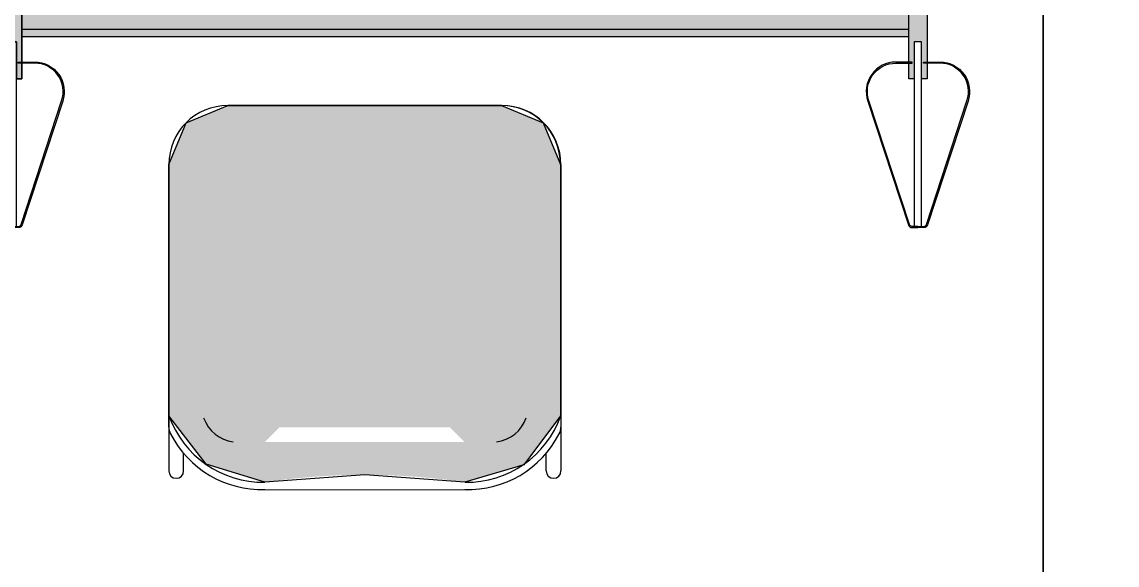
# Model space of a CAD drawing. Extents: x 100 to 738, y -85 to 470.
# Drawn here: x 633.371 to 634.853, y 460.889 to 461.624 of the extents above; entities that cross this region are included whole.
import ezdxf

# ---------------------------------------------------------------- set-up
doc = ezdxf.new("R2010")
doc.units = 0
doc.layers.get('0').update_dxf_attribs({"linetype": 'CONTINUOUS'})
for name, color, linetype in [('0704-MOB-HTC', 251, 'CONTINUOUS'), ('ARQ-MOB', 2, 'CONTINUOUS'), ('ARQ-PIS', 1, 'CONTINUOUS')]:
    doc.layers.add(name, color=color, linetype=linetype)
pattern_1 = [(0, (0, 0), (0, 6.985), [5.08, -1.905]), (90, (0, 0), (-6.985, 4e-16), [5.08, -1.905])]

# ---------------------------------------------------------------- blocks, each defined once
blk = doc.blocks.new('BASE ARQ')
at = {"layer": 'ARQ-PIS'}
blk.add_lwpolyline([(736.2677, 478.451), (740.0177, 478.451), (740.0177, 482.701), (744.4845, 482.701), (744.4845, 485.951), (736.2677, 485.951), (736.2677, 478.451)], dxfattribs=at)
blk = doc.blocks.new('3600-00-FORCAS_ARMADAS-MAT-LAY-PROPOSTO$0$mesa reativo novo')
at = {"layer": '0704-MOB-HTC'}
h = blk.add_hatch(color=160, dxfattribs=at)
h.dxf.hatch_style = 1
h.paths.add_polyline_path([(1695.0482, 1274.4381), (1695.0232, 1274.4381), (1695.0232, 1274.3381), (1695.0232, 1273.5106), (1695.028, 1273.5106), (1695.028, 1273.5091), (1695.0232, 1273.5091), (1695.0232, 1273.4881), (1695.0307, 1273.4881), (1695.0307, 1273.5381), (1695.0407, 1273.5381), (1695.0407, 1273.4881), (1695.0482, 1273.4881), (1695.0482, 1273.5091), (1695.0433, 1273.5091), (1695.0433, 1273.5106), (1695.0482, 1273.5106), (1695.0482, 1274.3381)])
h.paths.add_polyline_path([(1693.8232, 1274.3381), (1693.8232, 1274.4381), (1693.7982, 1274.4381), (1693.7982, 1274.3381), (1693.7982, 1273.5106), (1693.803, 1273.5106), (1693.803, 1273.5091), (1693.7982, 1273.5091), (1693.7982, 1273.4881), (1693.8057, 1273.4881), (1693.8057, 1273.5381), (1693.8157, 1273.5381), (1693.8157, 1273.4881), (1693.8232, 1273.4881), (1693.8232, 1273.5091), (1693.8183, 1273.5091), (1693.8183, 1273.5106), (1693.8232, 1273.5106)])
h = blk.add_hatch(color=160, dxfattribs=at)
h.dxf.hatch_style = 1
h.paths.add_polyline_path([(1695.0482, 1274.4381), (1695.0232, 1274.4381), (1695.0232, 1274.3381), (1695.0232, 1273.5106), (1695.028, 1273.5106), (1695.028, 1273.5091), (1695.0232, 1273.5091), (1695.0232, 1273.4881), (1695.0307, 1273.4881), (1695.0307, 1273.5381), (1695.0407, 1273.5381), (1695.0407, 1273.4881), (1695.0482, 1273.4881), (1695.0482, 1273.5091), (1695.0433, 1273.5091), (1695.0433, 1273.5106), (1695.0482, 1273.5106), (1695.0482, 1274.3381)])
h.paths.add_polyline_path([(1693.8232, 1274.3381), (1693.8232, 1274.4381), (1693.7982, 1274.4381), (1693.7982, 1274.3381), (1693.7982, 1273.5106), (1693.803, 1273.5106), (1693.803, 1273.5091), (1693.7982, 1273.5091), (1693.7982, 1273.4881), (1693.8057, 1273.4881), (1693.8057, 1273.5381), (1693.8157, 1273.5381), (1693.8157, 1273.4881), (1693.8232, 1273.4881), (1693.8232, 1273.5091), (1693.8183, 1273.5091), (1693.8183, 1273.5106), (1693.8232, 1273.5106)])
h = blk.add_hatch(color=256, dxfattribs=at)
h.dxf.hatch_style = 1
h.paths.add_polyline_path([(1695.0232, 1274.4381), (1693.8232, 1274.4381), (1693.8232, 1274.4281), (1695.0232, 1274.4281)])
h.paths.add_polyline_path([(1695.0232, 1273.5551), (1693.8232, 1273.5551), (1693.8232, 1273.5451), (1695.0232, 1273.5451)])
h.paths.add_polyline_path([(1694.9982, 1274.4281), (1693.8482, 1274.4281), (1693.8482, 1273.5682), (1693.8232, 1273.5682), (1693.8232, 1273.5551), (1695.0232, 1273.5551), (1695.0232, 1273.5682), (1694.9982, 1273.5682)])
h.paths.add_polyline_path([(1694.0385, 1274.071, -0.414214), (1694.0317, 1274.0642), (1693.9663, 1274.0642, -0.244018), (1693.9415, 1274.0642), (1693.937, 1274.0642, -0.414214), (1693.9302, 1274.071), (1693.9302, 1274.2063, -0.414214), (1693.937, 1274.2131), (1693.9415, 1274.2131, -0.243514), (1693.9662, 1274.2131), (1693.9674, 1274.2206), (1693.9682, 1274.2223), (1693.9676, 1274.2205), (1693.967, 1274.2182), (1693.9666, 1274.2154), (1693.9663, 1274.2131), (1694.0317, 1274.2131, -0.414214), (1694.0385, 1274.2063)], flags=16)
h.paths.add_polyline_path([(1694.4767, 1274.1754), (1694.8718, 1274.3908), (1694.9436, 1274.2591), (1694.5485, 1274.0437)], flags=16)
h.paths.add_polyline_path([(1694.0336, 1274.0777), (1693.9829, 1274.0777), (1693.9829, 1274.1183), (1694.0336, 1274.1183)], flags=0)
h.paths.add_polyline_path([(1694.6692, 1273.9707), (1694.7377, 1274.0074), (1694.7285, 1274.0245), (1694.8655, 1274.098), (1694.8747, 1274.0809), (1694.9432, 1274.1176), (1694.9579, 1274.0902), (1694.8894, 1274.0535), (1694.9169, 1274.0021), (1694.78, 1273.9287), (1694.7524, 1273.98), (1694.6839, 1273.9433)], flags=16)
h.paths.add_polyline_path([(1694.9066, 1273.6594, -1), (1694.9626, 1273.6594, -1)], flags=16)
h.paths.add_polyline_path([(1695.0232, 1274.3381), (1695.0232, 1274.4281), (1694.9982, 1274.4281), (1694.9982, 1273.5682), (1695.0232, 1273.5682)], flags=17)
h.paths.add_polyline_path([(1693.8482, 1274.4281), (1693.8232, 1274.4281), (1693.8232, 1274.3381), (1693.8232, 1273.5682), (1693.8482, 1273.5682)], flags=17)
h = blk.add_hatch(color=256, dxfattribs=at)
h.dxf.hatch_style = 1
h.paths.add_polyline_path([(1695.0232, 1274.4381), (1693.8232, 1274.4381), (1693.8232, 1274.4281), (1695.0232, 1274.4281)])
h.paths.add_polyline_path([(1695.0232, 1273.5551), (1693.8232, 1273.5551), (1693.8232, 1273.5451), (1695.0232, 1273.5451)])
h.paths.add_polyline_path([(1694.9982, 1274.4281), (1693.8482, 1274.4281), (1693.8482, 1273.5682), (1693.8232, 1273.5682), (1693.8232, 1273.5551), (1695.0232, 1273.5551), (1695.0232, 1273.5682), (1694.9982, 1273.5682)])
h.paths.add_polyline_path([(1694.0385, 1274.071, -0.414214), (1694.0317, 1274.0642), (1693.9663, 1274.0642, -0.244018), (1693.9415, 1274.0642), (1693.937, 1274.0642, -0.414214), (1693.9302, 1274.071), (1693.9302, 1274.2063, -0.414214), (1693.937, 1274.2131), (1693.9415, 1274.2131, -0.243514), (1693.9662, 1274.2131), (1693.9674, 1274.2206), (1693.9682, 1274.2223), (1693.9676, 1274.2205), (1693.967, 1274.2182), (1693.9666, 1274.2154), (1693.9663, 1274.2131), (1694.0317, 1274.2131, -0.414214), (1694.0385, 1274.2063)], flags=16)
h.paths.add_polyline_path([(1694.4767, 1274.1754), (1694.8718, 1274.3908), (1694.9436, 1274.2591), (1694.5485, 1274.0437)], flags=16)
h.paths.add_polyline_path([(1694.0336, 1274.0777), (1693.9829, 1274.0777), (1693.9829, 1274.1183), (1694.0336, 1274.1183)], flags=0)
h.paths.add_polyline_path([(1694.6692, 1273.9707), (1694.7377, 1274.0074), (1694.7285, 1274.0245), (1694.8655, 1274.098), (1694.8747, 1274.0809), (1694.9432, 1274.1176), (1694.9579, 1274.0902), (1694.8894, 1274.0535), (1694.9169, 1274.0021), (1694.78, 1273.9287), (1694.7524, 1273.98), (1694.6839, 1273.9433)], flags=16)
h.paths.add_polyline_path([(1694.9066, 1273.6594, -1), (1694.9626, 1273.6594, -1)], flags=16)
h.paths.add_polyline_path([(1695.0232, 1274.3381), (1695.0232, 1274.4281), (1694.9982, 1274.4281), (1694.9982, 1273.5682), (1695.0232, 1273.5682)], flags=17)
h.paths.add_polyline_path([(1693.8482, 1274.4281), (1693.8232, 1274.4281), (1693.8232, 1274.3381), (1693.8232, 1273.5682), (1693.8482, 1273.5682)], flags=17)
h = blk.add_hatch(dxfattribs=at)
h.set_pattern_fill('ANGLE', color=9)
h.set_pattern_definition(pattern_1)
h.paths.add_polyline_path([(1695.0407, 1273.5381), (1695.0307, 1273.5381), (1695.0307, 1273.4881), (1695.0307, 1273.2881), (1695.0407, 1273.2881)])
h.paths.add_polyline_path([(1693.8157, 1273.5381), (1693.8057, 1273.5381), (1693.8057, 1273.4881), (1693.8057, 1273.2881), (1693.8107, 1273.2881), (1693.8157, 1273.2881)])
h = blk.add_hatch(dxfattribs=at)
h.set_pattern_fill('ANGLE', color=9)
h.set_pattern_definition(pattern_1)
h.paths.add_polyline_path([(1695.0407, 1273.5381), (1695.0307, 1273.5381), (1695.0307, 1273.4881), (1695.0307, 1273.2881), (1695.0407, 1273.2881)])
h.paths.add_polyline_path([(1693.8157, 1273.5381), (1693.8057, 1273.5381), (1693.8057, 1273.4881), (1693.8057, 1273.2881), (1693.8107, 1273.2881), (1693.8157, 1273.2881)])
h = blk.add_hatch(color=160, dxfattribs=at)
h.dxf.hatch_style = 1
h.paths.add_polyline_path([(1694.472, 1273.4518), (1694.5286, 1273.4283), (1694.552, 1273.3718), (1694.552, 1273.0318), (1694.5024, 1272.9652), (1694.4226, 1272.9418, 0.07398), (1694.152, 1272.9418), (1694.0725, 1272.9661), (1694.022, 1273.0318), (1694.022, 1273.3718), (1694.0455, 1273.4283), (1694.102, 1273.4518)])
h.paths.add_polyline_path([(1694.172, 1273.0163), (1694.152, 1272.9963), (1694.422, 1272.9963), (1694.402, 1273.0163)], flags=16)
at = {"color": 1, "linetype": 'Continuous'}
blk.add_line((1693.8232, 1273.5551), (1695.0232, 1273.5551), dxfattribs=at)
blk.add_line((1693.8232, 1273.5551), (1695.0232, 1273.5551), dxfattribs=at)
at = {"linetype": 'Continuous'}
blk.add_line((1693.8232, 1273.5451), (1695.0232, 1273.5451), dxfattribs=at)
blk.add_line((1693.8232, 1273.5451), (1695.0232, 1273.5451), dxfattribs=at)
for p, q in [((1694.472, 1273.4518), (1694.102, 1273.4518)), ((1694.022, 1273.3718), (1694.022, 1273.0165)), ((1694.5526, 1273.3718), (1694.5526, 1273.0165)), ((1694.022, 1273.0165), (1694.022, 1272.9571)), ((1694.5526, 1273.0165), (1694.5526, 1272.9571)), ((1694.042, 1272.9571), (1694.042, 1272.9808)), ((1694.5326, 1272.9571), (1694.5326, 1272.9808)), ((1694.152, 1272.9318), (1694.4262, 1272.9317))]:
    blk.add_line(p, q)
at = {"linetype": 'Continuous', "flags": 128}
for points in [[(1693.8232, 1273.5106), (1693.8232, 1274.3381)], [(1693.8232, 1273.5106), (1693.8232, 1274.3381)], [(1695.0232, 1273.5106), (1695.0232, 1274.3381)], [(1695.0232, 1273.5106), (1695.0232, 1274.3381)], [(1695.0482, 1274.3381), (1695.0482, 1273.5106)], [(1695.0482, 1274.3381), (1695.0482, 1273.5106)], [(1693.7982, 1273.5091), (1693.7982, 1273.4881), (1693.8057, 1273.4881), (1693.8057, 1273.5381), (1693.8157, 1273.5381), (1693.8157, 1273.4881), (1693.8232, 1273.4881), (1693.8232, 1273.5091)], [(1693.7982, 1273.5091), (1693.7982, 1273.4881), (1693.8057, 1273.4881), (1693.8057, 1273.5381), (1693.8157, 1273.5381), (1693.8157, 1273.4881), (1693.8232, 1273.4881), (1693.8232, 1273.5091)], [(1695.0482, 1273.5091), (1695.0482, 1273.4881), (1695.0407, 1273.4881), (1695.0407, 1273.5381), (1695.0307, 1273.5381), (1695.0307, 1273.4881), (1695.0232, 1273.4881), (1695.0232, 1273.5091)], [(1695.0482, 1273.5091), (1695.0482, 1273.4881), (1695.0407, 1273.4881), (1695.0407, 1273.5381), (1695.0307, 1273.5381), (1695.0307, 1273.4881), (1695.0232, 1273.4881), (1695.0232, 1273.5091)]]:
    blk.add_lwpolyline(points, dxfattribs=at)
at = {"color": 1, "linetype": 'Continuous', "flags": 128}
blk.add_lwpolyline([(1695.0407, 1273.5381), (1695.0307, 1273.5381), (1695.0307, 1273.2881), (1695.0407, 1273.2881)], close=True, dxfattribs=at)
blk.add_lwpolyline([(1695.0407, 1273.5381), (1695.0307, 1273.5381), (1695.0307, 1273.2881), (1695.0407, 1273.2881)], close=True, dxfattribs=at)
for points in [[(1693.8107, 1273.2881), (1693.8187, 1273.2881, 0.370516), (1693.8221, 1273.2906), (1693.877, 1273.4581, 0.515123), (1693.8406, 1273.5091), (1693.8183, 1273.5091), (1693.8183, 1273.5106), (1693.8406, 1273.5106, -0.515034), (1693.8784, 1273.4576), (1693.8235, 1273.2902, -0.362314), (1693.8187, 1273.2866), (1693.8107, 1273.2866)], [(1693.8107, 1273.2881), (1693.8187, 1273.2881, 0.370516), (1693.8221, 1273.2906), (1693.877, 1273.4581, 0.515123), (1693.8406, 1273.5091), (1693.8183, 1273.5091), (1693.8183, 1273.5106), (1693.8406, 1273.5106, -0.515034), (1693.8784, 1273.4576), (1693.8235, 1273.2902, -0.362314), (1693.8187, 1273.2866), (1693.8107, 1273.2866)], [(1695.0357, 1273.2881), (1695.0276, 1273.2881, -0.370516), (1695.0242, 1273.2906), (1694.9693, 1273.4581, -0.515123), (1695.0057, 1273.5091), (1695.028, 1273.5091), (1695.028, 1273.5106), (1695.0057, 1273.5106, 0.515034), (1694.9679, 1273.4576), (1695.0228, 1273.2902, 0.362314), (1695.0276, 1273.2866), (1695.0357, 1273.2866)], [(1695.0357, 1273.2881), (1695.0276, 1273.2881, -0.370516), (1695.0242, 1273.2906), (1694.9693, 1273.4581, -0.515123), (1695.0057, 1273.5091), (1695.028, 1273.5091), (1695.028, 1273.5106), (1695.0057, 1273.5106, 0.515034), (1694.9679, 1273.4576), (1695.0228, 1273.2902, 0.362314), (1695.0276, 1273.2866), (1695.0357, 1273.2866)], [(1695.0357, 1273.2881), (1695.0437, 1273.2881, 0.370516), (1695.0471, 1273.2906), (1695.102, 1273.4581, 0.515123), (1695.0656, 1273.5091), (1695.0433, 1273.5091), (1695.0433, 1273.5106), (1695.0656, 1273.5106, -0.515034), (1695.1034, 1273.4576), (1695.0485, 1273.2902, -0.362314), (1695.0437, 1273.2866), (1695.0357, 1273.2866)], [(1695.0357, 1273.2881), (1695.0437, 1273.2881, 0.370516), (1695.0471, 1273.2906), (1695.102, 1273.4581, 0.515123), (1695.0656, 1273.5091), (1695.0433, 1273.5091), (1695.0433, 1273.5106), (1695.0656, 1273.5106, -0.515034), (1695.1034, 1273.4576), (1695.0485, 1273.2902, -0.362314), (1695.0437, 1273.2866), (1695.0357, 1273.2866)]]:
    blk.add_lwpolyline(points, format="xyb", dxfattribs=at)
at = {"elevation": 0}
blk.add_lwpolyline([(1694.022, 1273.0165), (1694.022, 1273.3718), (1694.0455, 1273.4283), (1694.102, 1273.4518), (1694.472, 1273.4518), (1694.5286, 1273.4283), (1694.552, 1273.3718), (1694.552, 1273.0318), (1694.5024, 1272.9652), (1694.4226, 1272.9418), (1694.2873, 1272.9518), (1694.152, 1272.9418), (1694.0725, 1272.9661), (1694.022, 1273.0318), (1694.022, 1273.1941), (1694.022, 1273.3718)], dxfattribs=at)
for centre, radius, start, end in [((1694.102, 1273.3718), 0.08, 90, 180), ((1694.472, 1273.3718), 0.08, 0, 90), ((1694.4726, 1273.3718), 0.08, 0, 90), ((1694.1502, 1273.0779), 0.1362, 199.8144, 270.6865), ((1694.1162, 1273.0459), 0.0501, 199.9287, 261.8836), ((1694.4245, 1273.0779), 0.1362, 269.3135, 340.1856), ((1694.4585, 1273.0459), 0.0501, 278.1164, 340.0713), ((1694.042, 1273.0165), 0.02, 180, 207.3721), ((1694.5326, 1273.0165), 0.02, 332.6279, 0), ((1694.1484, 1273.0715), 0.1398, 207.3721, 271.4816), ((1694.4262, 1273.0715), 0.1398, 268.5184, 332.6279), ((1694.032, 1272.9571), 0.01, 180, 0), ((1694.5426, 1272.9571), 0.01, 180, 360)]:
    blk.add_arc(centre, radius, start, end)
blk = doc.blocks.new('MOB')
at = {"layer": 'ARQ-MOB', "linetype": 'Continuous', "ltscale": 0.02}
for p in [(-951.9456, -790.0266, 40), (-950.7206, -790.0266, 40)]:
    blk.add_blockref('3600-00-FORCAS_ARMADAS-MAT-LAY-PROPOSTO$0$mesa reativo novo', p, dxfattribs=at)

msp = doc.modelspace()

# ---------------------------------------------------------------- linework, layer by layer
at = {"layer": 'ARQ-PIS'}
for points in [[(630.286, 456.5367), (630.286, 460.7867), (634.7529, 460.7867), (634.7529, 464.0367), (626.536, 464.0368), (626.536, 456.5367), (630.286, 456.5367)], [(634.7529, 462.4367), (634.7529, 460.7867), (636.7004, 460.7867), (636.7004, 456.5367), (626.436, 456.5367), (626.436, 456.7367), (625.0878, 456.7367), (625.0877, 455.0367), (630.1882, 455.0367), (630.1882, 455.6867), (639.9748, 455.6867), (639.9748, 460.4167), (639.9004, 460.4167), (639.9004, 462.4367), (634.7529, 462.4367)]]:
    msp.add_lwpolyline(points, dxfattribs=at)

# ---------------------------------------------------------------- block references
for name in ['BASE ARQ', 'MOB']:
    msp.add_blockref(name, (-109.7317, -21.9142))

doc.saveas('drawing.dxf')
